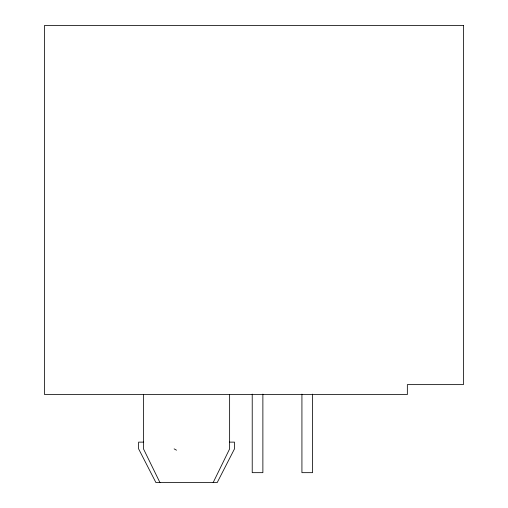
<?xml version="1.0" encoding="UTF-8"?>
<svg xmlns="http://www.w3.org/2000/svg" width="508" height="508" viewBox="0 0 508 508"><rect width="100%" height="100%" fill="white"/><g stroke="black" fill="none" stroke-linecap="round" stroke-linejoin="round"><path stroke-width="0.76" d="M213.15 482.6L229.629 448.875L229.629 394.57M143.707 442.131L138.621 442.131L138.621 448.875L155.937 482.6L217.176 482.6L234.493 448.875L234.493 442.131L229.4 442.131M174.13 448.875L176.505 450.183M159.963 482.6L143.485 448.875L143.485 394.57M312.572 394.145L312.572 472.662L301.923 472.662L301.923 394.145M262.877 394.145L262.877 472.662L252.222 472.662L252.222 394.145M463.429 25.4L44.571 25.4L44.571 394.57L407.346 394.57L407.346 384.626L463.429 384.626L463.429 25.4"/></g></svg>
